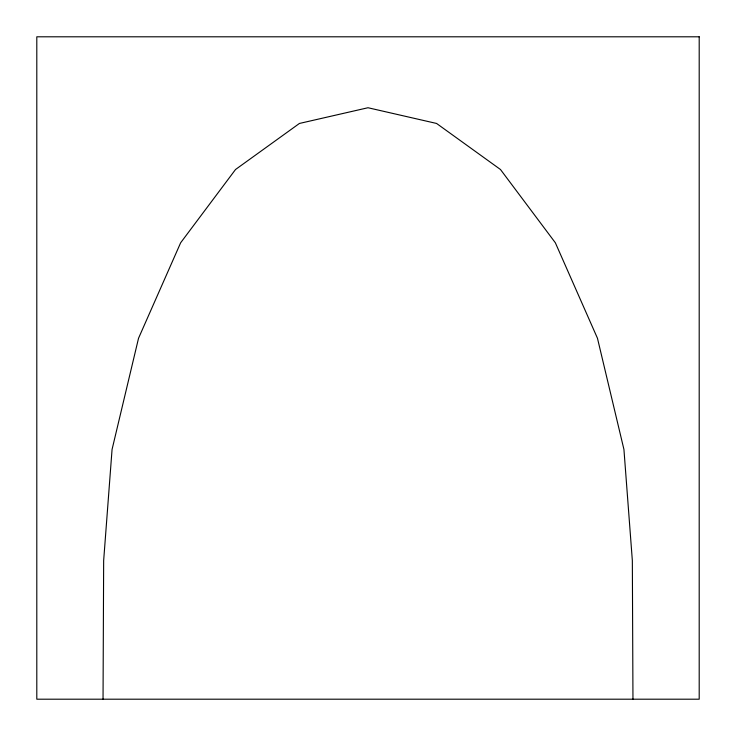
<?xml version="1.0" encoding="UTF-8"?>
<svg xmlns="http://www.w3.org/2000/svg" width="736" height="736" viewBox="0 0 736 736"><rect width="100%" height="100%" fill="white"/><g stroke="black" fill="none" stroke-linecap="round" stroke-linejoin="round"><path stroke-width="1.1" d="M103.04 699.2L103.656 560.593L112.065 449.448L138.534 338.256L180.642 242.779L235.52 169.51L299.423 123.455L368 107.741L436.577 123.455L500.48 169.51L555.358 242.779L597.466 338.256L623.935 449.448L632.344 560.593L632.96 699.2M699.2 36.8L36.8 36.8L36.8 699.2L699.2 699.2L699.2 36.8"/></g></svg>
